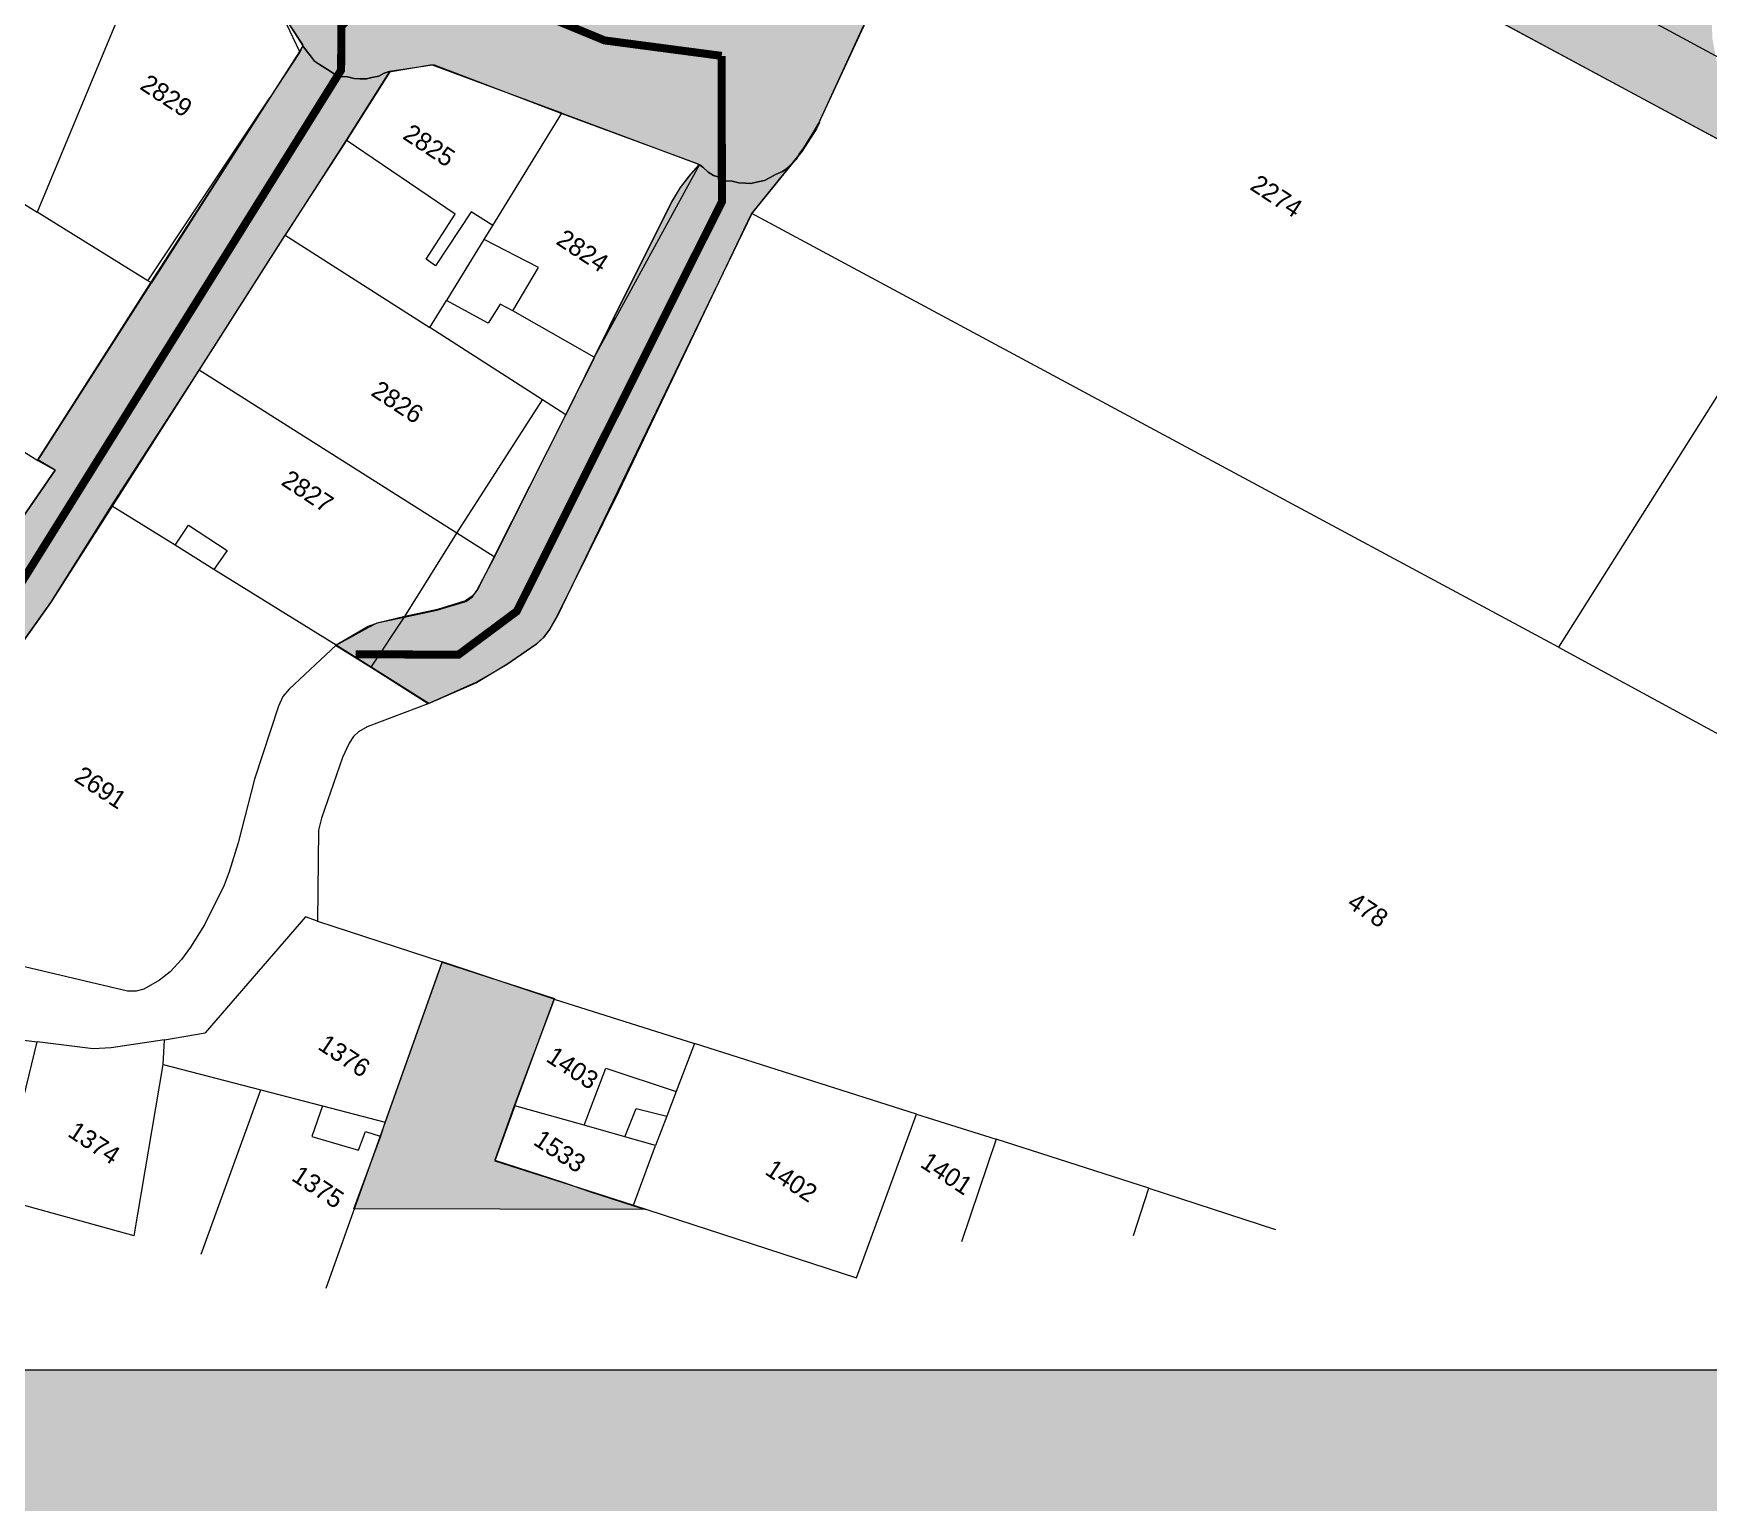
# Model space of a CAD drawing. Header units: metres. Extents: x -334141 to -333355, y -28168 to -27441.
# Drawn here: x -333766.2 to -333651.6, y -28016.8 to -27916.3 of the extents above; entities that cross this region are included whole.
import ezdxf

# ---------------------------------------------------------------- set-up
doc = ezdxf.new("R2010")
doc.units = ezdxf.units.M
for name, color, linetype, lineweight, true_color in [('EB-12-STREET-9-16M', 7, 'CONTINUOUS', 18, 0x84917d), ('EB-12-STREET-UNDER-9M', 7, 'CONTINUOUS', 18, 0xb7c0b2), ('EB-12-STREET-VOID', 7, 'CONTINUOUS', 18, 0xe5e8e1), ('EB-BASE-EASEMENTS', 7, 'CONTINUOUS', 18, 0x71806b), ('EB-BASE-PARCEL-NUMBERS', 7, 'CONTINUOUS', 9, 0x8a8d90), ('EB-BASE-PARCELS', 7, 'CONTINUOUS', 18, 0x8a8d90), ('EB-BASE-SECTIONS', 7, 'CONTINUOUS', 9, 0xded8cf), ('EB-BASE-STRUCTURES', 7, 'CONTINUOUS', 18, 0x4e504d), ('EB-KEY-BACKGROUND', 7, 'CONTINUOUS', 0, 0xf4f2ed), ('EB-KEY-TEXT', 7, 'CONTINUOUS', 13, 0x151515)]:
    doc.layers.add(name, color=color, linetype=linetype, lineweight=lineweight, true_color=true_color)
doc.styles.add('OD-INTER', font='Inter.ttf')

msp = doc.modelspace()

# ---------------------------------------------------------------- hatches: boundary and pattern name
at = {"layer": 'EB-12-STREET-VOID', "transparency": 33554630}
for points in [[(-333696.7, -27898.82), (-333698.79, -27897.75), (-333698.97, -27897.63), (-333698.97, -27897.63), (-333698.6, -27897.53), (-333697.38, -27897.02), (-333696.24, -27896.39), (-333695.2, -27895.65), (-333694.25, -27894.91), (-333693.38, -27893.94), (-333692.6, -27892.97), (-333691.82, -27891.89), (-333691.32, -27890.79), (-333690.82, -27889.59), (-333690.41, -27888.38), (-333690.18, -27887.17), (-333690.04, -27885.84), (-333690.09, -27884.62), (-333690.23, -27883.4), (-333690.46, -27882.17), (-333690.88, -27880.93), (-333691.14, -27880.25), (-333691.22, -27880.03), (-333691.22, -27880.03), (-333691.13, -27880.03), (-333691.04, -27880.04), (-333690.67, -27880.27), (-333689.95, -27880.85), (-333689.32, -27881.32), (-333688.7, -27882.01), (-333688.17, -27882.69), (-333687.99, -27882.92), (-333687.9, -27882.92), (-333687.9, -27883.03), (-333687.81, -27883.04), (-333687.81, -27883.04), (-333687.63, -27883.15), (-333685.45, -27884.34), (-333685.45, -27884.34), (-333685.36, -27884.34), (-333685.26, -27884.35), (-333684.44, -27884.6), (-333683.61, -27884.85), (-333682.89, -27885.21), (-333679.25, -27887.11), (-333679.16, -27887.23), (-333679.07, -27887.23), (-333679.07, -27887.12), (-333678.97, -27887.12), (-333677.97, -27885.05), (-333677.87, -27884.83), (-333678.05, -27884.49), (-333678.05, -27884.49), (-333678.05, -27884.49), (-333678.2, -27883.71), (-333678.36, -27882.93), (-333678.33, -27882.15), (-333678.31, -27881.37), (-333678.19, -27880.6), (-333678.07, -27879.83), (-333677.76, -27879.06), (-333677.47, -27878.52), (-333677.47, -27878.52), (-333677.37, -27878.3), (-333677.36, -27878.19), (-333677.37, -27878.3), (-333677.32, -27879.63), (-333677.09, -27880.86), (-333676.76, -27882.09), (-333676.34, -27883.33), (-333675.73, -27884.46), (-333675.03, -27885.49), (-333674.32, -27886.51), (-333673.43, -27887.43), (-333672.44, -27888.35), (-333671.45, -27889.05), (-333670.36, -27889.65), (-333669.18, -27890.24), (-333667.99, -27890.62), (-333666.7, -27890.89), (-333665.41, -27891.15), (-333664.21, -27891.2), (-333662.91, -27891.02), (-333661.61, -27890.84), (-333660.39, -27890.55), (-333659.26, -27890.04), (-333658.04, -27889.53), (-333657, -27888.9), (-333655.95, -27888.05), (-333655.09, -27887.19), (-333654.22, -27886.22), (-333653.45, -27885.25), (-333659.32, -27894.25), (-333659.42, -27894.47), (-333659.24, -27894.48), (-333653.38, -27896.57), (-333629.05, -27904.98), (-333634.09, -27903.25), (-333635.37, -27902.87), (-333636.66, -27902.6), (-333637.85, -27902.45), (-333639.15, -27902.52), (-333640.45, -27902.69), (-333641.76, -27902.98), (-333642.98, -27903.38), (-333644.11, -27903.89), (-333645.24, -27904.52), (-333646.28, -27905.26), (-333647.33, -27906.11), (-333648.2, -27906.97), (-333648.98, -27908.05), (-333649.66, -27909.14), (-333650.26, -27910.34), (-333650.67, -27911.54), (-333650.99, -27912.75), (-333651.22, -27913.97), (-333651.36, -27915.29), (-333651.31, -27916.63), (-333651.08, -27917.86), (-333650.85, -27919.09), (-333650.43, -27920.32), (-333649.82, -27921.57), (-333649.21, -27922.59), (-333648.42, -27923.72), (-333647.62, -27924.64), (-333646.63, -27925.45), (-333645.54, -27926.27), (-333644.46, -27926.97), (-333696.7, -27898.82)], [(-333703.31, -27902.58), (-333712.53, -27922.46), (-333712.83, -27923.01), (-333713.51, -27924.09), (-333713.81, -27924.52), (-333714, -27924.85), (-333714.29, -27925.17), (-333714.67, -27925.49), (-333714.96, -27925.71), (-333715.43, -27925.91), (-333715.81, -27926.12), (-333716.19, -27926.33), (-333716.65, -27926.42), (-333717.12, -27926.52), (-333717.49, -27926.5), (-333717.95, -27926.49), (-333718.41, -27926.36), (-333718.87, -27926.34), (-333719.23, -27926.11), (-333719.69, -27925.98), (-333720.05, -27925.75), (-333720.41, -27925.4), (-333720.59, -27925.28), (-333720.68, -27925.28), (-333720.77, -27925.17), (-333730.1, -27921.73), (-333738.77, -27918.43), (-333738.96, -27918.42), (-333739.05, -27918.42), (-333741.75, -27918.88), (-333741.84, -27918.87), (-333741.94, -27918.87), (-333742.22, -27918.97), (-333742.6, -27919.18), (-333743.06, -27919.27), (-333743.44, -27919.37), (-333743.9, -27919.36), (-333744.27, -27919.34), (-333744.73, -27919.22), (-333745.19, -27919.2), (-333745.55, -27919.08), (-333745.92, -27918.84), (-333746.28, -27918.61), (-333746.64, -27918.37), (-333747, -27918.14), (-333747.27, -27917.79), (-333747.53, -27917.45), (-333747.8, -27917.11), (-333747.8, -27917), (-333749.29, -27914.72), (-333749.38, -27914.61), (-333749.47, -27914.61), (-333758.7, -27911.06), (-333768.48, -27907.5), (-333770.03, -27906.89), (-333781.37, -27902.82), (-333792.42, -27898.77), (-333792.52, -27898.77), (-333792.61, -27898.76), (-333795.14, -27899.67), (-333795.23, -27899.67), (-333795.61, -27899.88), (-333796.08, -27899.97), (-333796.45, -27899.96), (-333796.91, -27899.94), (-333797.37, -27899.93), (-333797.83, -27899.91), (-333798.2, -27899.79), (-333798.66, -27899.66), (-333799.02, -27899.43), (-333799.38, -27899.19), (-333799.74, -27898.96), (-333800.1, -27898.61), (-333800.37, -27898.27), (-333800.63, -27897.93), (-333800.81, -27897.59), (-333800.98, -27897.14), (-333801.15, -27896.69), (-333801.22, -27896.24), (-333801.3, -27895.79), (-333801.29, -27895.46), (-333801.27, -27895.02), (-333801.26, -27894.57), (-333801.15, -27894.13), (-333800.95, -27893.7), (-333800.75, -27893.26), (-333796.2, -27885.21), (-333796.01, -27884.88), (-333795.72, -27884.56), (-333795.43, -27884.23), (-333795.14, -27883.91), (-333794.76, -27883.7), (-333794.38, -27883.49), (-333794.01, -27883.28), (-333793.63, -27883.08), (-333793.16, -27882.98), (-333792.7, -27883), (-333792.33, -27882.9), (-333791.86, -27882.92), (-333791.41, -27883.04), (-333791.04, -27883.17), (-333790.58, -27883.29), (-333790.22, -27883.42), (-333789.85, -27883.65), (-333789.49, -27883.89), (-333789.13, -27884.23), (-333788.87, -27884.58), (-333788.6, -27884.92), (-333788.34, -27885.26), (-333786.95, -27887.86), (-333786.85, -27887.87), (-333786.77, -27887.98), (-333777.81, -27891.41), (-333777.81, -27891.41), (-333768.85, -27894.61), (-333768.76, -27894.61), (-333768.67, -27894.61), (-333766.24, -27894.03), (-333766.15, -27894.04), (-333765.96, -27893.93), (-333765.59, -27893.83), (-333765.12, -27893.74), (-333764.65, -27893.65), (-333764.28, -27893.66), (-333763.82, -27893.68), (-333763.36, -27893.69), (-333762.9, -27893.82), (-333762.54, -27893.94), (-333762.17, -27894.18), (-333761.72, -27894.42), (-333761.36, -27894.65), (-333761.09, -27894.99), (-333760.83, -27895.33), (-333760.56, -27895.68), (-333760.29, -27896.02), (-333759.17, -27898.17), (-333759.08, -27898.28), (-333758.99, -27898.29), (-333750.67, -27901.35), (-333750.67, -27901.35), (-333742.26, -27904.54), (-333742.17, -27904.54), (-333742.08, -27904.54), (-333739.36, -27903.64), (-333739.17, -27903.54), (-333738.89, -27903.44), (-333738.51, -27903.23), (-333738.05, -27903.13), (-333737.59, -27903.15), (-333737.12, -27903.17), (-333736.75, -27903.18), (-333736.29, -27903.19), (-333735.83, -27903.32), (-333735.47, -27903.56), (-333735.01, -27903.68), (-333734.65, -27903.92), (-333734.29, -27904.26), (-333734.03, -27904.61), (-333733.67, -27904.95), (-333733.4, -27905.29), (-333733.23, -27905.63), (-333733.06, -27906.08), (-333732.89, -27906.53), (-333732.57, -27907.99), (-333732.58, -27908.1), (-333732.39, -27908.11), (-333723.25, -27911.54), (-333723.16, -27911.54), (-333723.16, -27911.43), (-333717.17, -27901.87), (-333717.17, -27901.76), (-333717.17, -27901.76), (-333717.17, -27901.76), (-333716.82, -27902.44), (-333716.29, -27903.12), (-333715.85, -27903.69), (-333715.22, -27904.27), (-333714.59, -27904.74), (-333713.95, -27905.09), (-333713.23, -27905.45), (-333712.5, -27905.81), (-333711.67, -27905.95), (-333710.93, -27906.09), (-333710.1, -27906.12), (-333709.36, -27906.14), (-333708.53, -27906.06), (-333707.78, -27905.87), (-333707.03, -27905.56), (-333706.28, -27905.25), (-333705.61, -27904.83), (-333704.95, -27904.3), (-333704.37, -27903.77), (-333703.89, -27903.23), (-333703.4, -27902.58), (-333703.31, -27902.47), (-333703.31, -27902.58)], [(-333744.79, -27923.54), (-333749, -27930.05), (-333754.88, -27939.28), (-333760.85, -27948.62), (-333765.07, -27955.24), (-333776.47, -27971.27), (-333780.66, -27977.23), (-333782.32, -27979.83), (-333782.8, -27980.15), (-333783.47, -27980.79), (-333787.08, -27983.55), (-333788.13, -27984.18), (-333797.83, -27996.71), (-333802.18, -27996.67), (-333798.4, -27991.92), (-333786.27, -27976.25), (-333771.48, -27955.9), (-333764.75, -27946.15), (-333765.93, -27945.44), (-333758.18, -27933.28), (-333750.06, -27920.69), (-333748, -27917.55), (-333747.8, -27917.11), (-333747.53, -27917.45), (-333747.27, -27917.79), (-333747, -27918.14), (-333746.64, -27918.37), (-333746.28, -27918.61), (-333745.92, -27918.84), (-333745.55, -27919.08), (-333745.19, -27919.2), (-333744.73, -27919.22), (-333744.27, -27919.34), (-333743.9, -27919.36), (-333743.44, -27919.37), (-333743.06, -27919.27), (-333742.6, -27919.18), (-333742.22, -27918.97), (-333741.94, -27918.87), (-333741.84, -27918.87), (-333744.79, -27923.54)], [(-333740.85, -27956.21), (-333738.61, -27955.73), (-333736.64, -27955.13), (-333736.17, -27954.82), (-333735.88, -27954.38), (-333734.68, -27952.1), (-333729.81, -27942.39), (-333727.82, -27938.46), (-333727.81, -27938.35), (-333727.81, -27938.35), (-333726.42, -27935.74), (-333726.52, -27935.95), (-333726.72, -27936.17), (-333726.81, -27936.28), (-333722.53, -27927.77), (-333721.94, -27926.79), (-333721.36, -27926.03), (-333720.68, -27925.28), (-333720.68, -27925.28), (-333720.59, -27925.28), (-333720.41, -27925.4), (-333720.05, -27925.75), (-333719.69, -27925.98), (-333719.23, -27926.11), (-333718.87, -27926.34), (-333718.41, -27926.36), (-333717.95, -27926.49), (-333717.49, -27926.5), (-333717.12, -27926.52), (-333716.65, -27926.42), (-333716.19, -27926.33), (-333715.81, -27926.12), (-333715.43, -27925.91), (-333714.96, -27925.71), (-333714.67, -27925.49), (-333714.29, -27925.17), (-333714, -27924.85), (-333713.81, -27924.52), (-333713.51, -27924.09), (-333712.83, -27923.01), (-333712.53, -27922.46), (-333712.43, -27922.35), (-333712.63, -27922.79), (-333713.61, -27924.31), (-333717.1, -27928.63), (-333726.19, -27947.62), (-333730.38, -27956.13), (-333730.88, -27957), (-333731.36, -27957.65), (-333731.84, -27958.08), (-333733.83, -27959.45), (-333735.91, -27960.71), (-333739.21, -27962.15), (-333743.1, -27959.68), (-333745.55, -27958.15), (-333743.28, -27956.9), (-333742.71, -27956.59), (-333740.85, -27956.21), (-333740.85, -27956.21), (-333740.85, -27956.21)], [(-333742.16, -27990.8), (-333738.26, -27979.83), (-333730.57, -27982.32), (-333733.33, -27989.66), (-333734.66, -27993.39), (-333729.99, -27994.89), (-333728.25, -27995.51), (-333725.14, -27996.5), (-333724.32, -27996.75), (-333744.31, -27996.71), (-333742.47, -27991.78), (-333742.16, -27990.8)]]:
    msp.add_hatch(color=256, dxfattribs=at).paths.add_polyline_path(points)
at = {"layer": 'EB-KEY-BACKGROUND', "transparency": 33554687}
msp.add_hatch(color=256, dxfattribs=at).paths.add_polyline_path([(-334064.11, -28007.72), (-333479.11, -28007.72), (-333479.11, -28168.22), (-334064.11, -28168.22)])

# ---------------------------------------------------------------- linework, layer by layer
at = {"layer": 'EB-12-STREET-9-16M', "const_width": 0.55}
msp.add_lwpolyline([(-333719.12, -27917.79), (-333727.14, -27916.73), (-333739.19, -27911.75)], dxfattribs=at)
at = {"layer": 'EB-12-STREET-UNDER-9M', "const_width": 0.55}
for points in [[(-333801.13, -27995.82), (-333798.13, -27994.82), (-333770.1, -27958.73), (-333745.17, -27918.76), (-333745.16, -27915.76), (-333741.13, -27911.79)], [(-333744.18, -27958.75), (-333737.14, -27958.78), (-333733.15, -27955.81), (-333719.11, -27927.78), (-333719.12, -27917.79)]]:
    msp.add_lwpolyline(points, dxfattribs=at)
at = {"layer": 'EB-12-STREET-VOID'}
for points in [[(-333644.46, -27926.97), (-333696.7, -27898.82)], [(-333703.31, -27902.58), (-333712.53, -27922.46), (-333712.83, -27923.01), (-333713.51, -27924.09), (-333713.81, -27924.52), (-333714, -27924.85), (-333714.29, -27925.17), (-333714.67, -27925.49), (-333714.96, -27925.71), (-333715.43, -27925.91), (-333715.81, -27926.12), (-333716.19, -27926.33), (-333716.65, -27926.42), (-333717.12, -27926.52), (-333717.49, -27926.5), (-333717.95, -27926.49), (-333718.41, -27926.36), (-333718.87, -27926.34), (-333719.23, -27926.11), (-333719.69, -27925.98), (-333720.05, -27925.75), (-333720.41, -27925.4), (-333720.59, -27925.28), (-333720.68, -27925.28), (-333720.77, -27925.17), (-333730.1, -27921.73), (-333738.77, -27918.43), (-333738.96, -27918.42), (-333739.05, -27918.42), (-333741.75, -27918.88), (-333741.84, -27918.87), (-333741.94, -27918.87), (-333742.22, -27918.97), (-333742.6, -27919.18), (-333743.06, -27919.27), (-333743.44, -27919.37), (-333743.9, -27919.36), (-333744.27, -27919.34), (-333744.73, -27919.22), (-333745.19, -27919.2), (-333745.55, -27919.08), (-333745.92, -27918.84), (-333746.28, -27918.61), (-333746.64, -27918.37), (-333747, -27918.14), (-333747.27, -27917.79), (-333747.53, -27917.45), (-333747.8, -27917.11), (-333747.8, -27917), (-333749.29, -27914.72)], [(-333771.48, -27955.9), (-333764.75, -27946.15), (-333765.93, -27945.44), (-333758.18, -27933.28), (-333750.06, -27920.69), (-333748, -27917.55), (-333747.8, -27917.11), (-333747.53, -27917.45), (-333747.27, -27917.79), (-333747, -27918.14), (-333746.64, -27918.37), (-333746.28, -27918.61), (-333745.92, -27918.84), (-333745.55, -27919.08), (-333745.19, -27919.2), (-333744.73, -27919.22), (-333744.27, -27919.34), (-333743.9, -27919.36), (-333743.44, -27919.37), (-333743.06, -27919.27), (-333742.6, -27919.18), (-333742.22, -27918.97), (-333741.94, -27918.87), (-333741.84, -27918.87), (-333744.79, -27923.54), (-333744.79, -27923.54), (-333749, -27930.05), (-333754.88, -27939.28), (-333760.85, -27948.62), (-333765.07, -27955.24), (-333776.47, -27971.27)]]:
    msp.add_lwpolyline(points, dxfattribs=at)
for points in [[(-333740.85, -27956.21), (-333738.61, -27955.73), (-333736.64, -27955.13), (-333736.17, -27954.82), (-333735.88, -27954.38), (-333734.68, -27952.1), (-333729.81, -27942.39), (-333727.82, -27938.46), (-333727.81, -27938.35), (-333727.81, -27938.35), (-333726.42, -27935.74), (-333726.52, -27935.95), (-333726.72, -27936.17), (-333726.81, -27936.28), (-333722.53, -27927.77), (-333721.94, -27926.79), (-333721.36, -27926.03), (-333720.68, -27925.28), (-333720.68, -27925.28), (-333720.59, -27925.28), (-333720.41, -27925.4), (-333720.05, -27925.75), (-333719.69, -27925.98), (-333719.23, -27926.11), (-333718.87, -27926.34), (-333718.41, -27926.36), (-333717.95, -27926.49), (-333717.49, -27926.5), (-333717.12, -27926.52), (-333716.65, -27926.42), (-333716.19, -27926.33), (-333715.81, -27926.12), (-333715.43, -27925.91), (-333714.96, -27925.71), (-333714.67, -27925.49), (-333714.29, -27925.17), (-333714, -27924.85), (-333713.81, -27924.52), (-333713.51, -27924.09), (-333712.83, -27923.01), (-333712.53, -27922.46), (-333712.43, -27922.35), (-333712.63, -27922.79), (-333713.61, -27924.31), (-333717.1, -27928.63), (-333726.19, -27947.62), (-333730.38, -27956.13), (-333730.88, -27957), (-333731.36, -27957.65), (-333731.84, -27958.08), (-333733.83, -27959.45), (-333735.91, -27960.71), (-333739.21, -27962.15), (-333743.1, -27959.68), (-333745.55, -27958.15), (-333743.28, -27956.9), (-333742.71, -27956.59), (-333740.85, -27956.21), (-333740.85, -27956.21), (-333740.85, -27956.21)], [(-333742.16, -27990.8), (-333738.26, -27979.83), (-333730.57, -27982.32), (-333733.33, -27989.66), (-333734.66, -27993.39), (-333729.99, -27994.89), (-333728.25, -27995.51), (-333725.14, -27996.5), (-333724.32, -27996.75), (-333744.31, -27996.71), (-333742.47, -27991.78), (-333742.16, -27990.8)]]:
    msp.add_lwpolyline(points, close=True, dxfattribs=at)
at = {"layer": 'EB-BASE-EASEMENTS'}
msp.add_lwpolyline([(-333733.41, -27935.23), (-333734.29, -27934.78), (-333735.11, -27936.08), (-333737.96, -27934.54)], dxfattribs=at)
at = {"layer": 'EB-BASE-PARCELS'}
for points in [[(-333698.96, -27897.64), (-333696.71, -27898.84), (-333642.69, -27927.91)], [(-333717.07, -27928.58), (-333713.63, -27924.34), (-333712.63, -27922.74), (-333703.36, -27902.57)], [(-333758.75, -27911.08), (-333762.49, -27920.08)], [(-333749.39, -27914.62), (-333747.78, -27917.11), (-333748.03, -27917.5)], [(-333748.03, -27917.5), (-333750.04, -27920.66)], [(-333730.07, -27921.72), (-333738.92, -27918.42), (-333741.87, -27918.86), (-333744.83, -27923.56)], [(-333762.49, -27920.08), (-333765.97, -27928.49)], [(-333750.04, -27920.66), (-333758.15, -27933.33)], [(-333734.79, -27929.4), (-333730.07, -27921.72)], [(-333730.07, -27921.72), (-333720.64, -27925.22)], [(-333744.83, -27923.56), (-333749.01, -27930.06)], [(-333720.64, -27925.22), (-333721.38, -27926.05), (-333721.96, -27926.8), (-333722.53, -27927.75), (-333727.86, -27938.41)], [(-333766.85, -27927.95), (-333765.97, -27928.49)], [(-333758.39, -27933.19), (-333765.97, -27928.49)], [(-333717.07, -27928.58), (-333726.22, -27947.57), (-333730.37, -27956.11), (-333730.89, -27957.02), (-333731.33, -27957.6), (-333731.83, -27958.08), (-333733.87, -27959.5), (-333735.95, -27960.68), (-333739.16, -27962.11)], [(-333661.85, -27958.27), (-333717.07, -27928.58)], [(-333642.69, -27927.91), (-333661.85, -27958.27)], [(-333754.89, -27939.3), (-333749.01, -27930.06)], [(-333749.01, -27930.06), (-333739.1, -27936.39)], [(-333735.38, -27930.36), (-333734.79, -27929.4)], [(-333737.96, -27934.54), (-333737.92, -27934.49), (-333735.38, -27930.36)], [(-333765.93, -27945.49), (-333758.15, -27933.33)], [(-333758.15, -27933.33), (-333758.39, -27933.19)], [(-333739.1, -27936.39), (-333737.96, -27934.54)], [(-333731.39, -27941.33), (-333739.1, -27936.39)], [(-333727.86, -27938.41), (-333729.79, -27942.35)], [(-333760.89, -27948.58), (-333754.89, -27939.3)], [(-333737.24, -27950.46), (-333754.89, -27939.3)], [(-333729.79, -27942.35), (-333731.39, -27941.33)], [(-333734.69, -27952.08), (-333729.79, -27942.35)], [(-333767, -27944.82), (-333766.73, -27944.99), (-333765.93, -27945.49)], [(-333765.93, -27945.49), (-333764.75, -27946.15), (-333771.49, -27955.94), (-333786.28, -27976.27), (-333798.44, -27991.87)], [(-333782.34, -27979.84), (-333780.68, -27977.23), (-333776.49, -27971.22), (-333765.04, -27955.2), (-333760.89, -27948.58)], [(-333756.53, -27951.29), (-333760.89, -27948.58)], [(-333734.69, -27952.08), (-333737.24, -27950.46)], [(-333753.88, -27952.94), (-333756.53, -27951.29)], [(-333745.51, -27958.12), (-333753.88, -27952.94)], [(-333734.69, -27952.08), (-333735.85, -27954.36), (-333736.21, -27954.78), (-333736.66, -27955.1), (-333738.58, -27955.68), (-333740.81, -27956.17)], [(-333740.81, -27956.17), (-333742.71, -27956.61), (-333743.32, -27956.85), (-333745.51, -27958.12)], [(-333745.51, -27958.12), (-333748.73, -27961.14), (-333749.16, -27961.63), (-333749.46, -27962.31), (-333751.11, -27967.31), (-333752.22, -27971.65), (-333752.84, -27973.65), (-333753.17, -27974.55), (-333754.52, -27977.28), (-333755.47, -27978.81), (-333756.1, -27979.64), (-333756.88, -27980.48), (-333757.61, -27981.05), (-333758.68, -27981.67), (-333759.19, -27981.82), (-333759.79, -27981.81), (-333778.45, -27977.41), (-333779.04, -27977.39), (-333779.43, -27977.46), (-333779.89, -27977.71), (-333782.34, -27979.84)], [(-333743.11, -27959.63), (-333745.51, -27958.12)], [(-333661.85, -27958.27), (-333639.36, -27970.5)], [(-333739.16, -27962.11), (-333743.11, -27959.63)], [(-333739.16, -27962.11), (-333743.39, -27963.71), (-333743.98, -27964.06), (-333744.33, -27964.38), (-333744.63, -27964.83), (-333745.08, -27965.81), (-333746.52, -27969.97), (-333746.72, -27970.79), (-333746.78, -27977.01)], [(-333747.6, -27976.72), (-333754.48, -27984.67)], [(-333746.78, -27977.01), (-333747.6, -27976.72)], [(-333746.78, -27977.01), (-333738.25, -27979.8)], [(-333738.25, -27979.8), (-333742.16, -27990.77)], [(-333730.59, -27982.35), (-333738.25, -27979.8)], [(-333733.29, -27989.65), (-333730.59, -27982.35)], [(-333730.59, -27982.35), (-333720.98, -27985.4)], [(-333776.4, -27983.98), (-333765.97, -27985.27)], [(-333757.25, -27985.14), (-333754.48, -27984.67)], [(-333768.59, -27996), (-333765.97, -27985.27)], [(-333757.25, -27985.14), (-333760.92, -27985.7), (-333762.14, -27985.76), (-333765.97, -27985.27)], [(-333757.35, -27986.83), (-333757.25, -27985.14)], [(-333720.98, -27985.4), (-333722.24, -27988.68)], [(-333705.78, -27990.24), (-333720.98, -27985.4)], [(-333759.33, -27998.56), (-333757.35, -27986.83)], [(-333757.35, -27986.83), (-333750.67, -27988.56)], [(-333750.67, -27988.56), (-333746.44, -27989.66)], [(-333746.44, -27989.66), (-333742.16, -27990.77)], [(-333733.29, -27989.65), (-333734.66, -27993.43), (-333730, -27994.91)], [(-333728.53, -27990.99), (-333733.29, -27989.65)], [(-333722.24, -27988.68), (-333722.88, -27990.36)], [(-333742.16, -27990.77), (-333742.5, -27991.73)], [(-333722.88, -27990.36), (-333723.66, -27992.37)], [(-333709.9, -28001.44), (-333705.78, -27990.24)], [(-333705.78, -27990.24), (-333700.34, -27991.95)], [(-333742.5, -27991.73), (-333746.22, -28002.16)], [(-333725.75, -27991.78), (-333728.53, -27990.99)], [(-333723.66, -27992.37), (-333725.75, -27991.78)], [(-333700.34, -27991.95), (-333702.71, -27998.98)], [(-333689.88, -27995.3), (-333700.34, -27991.95)], [(-333725.15, -27996.45), (-333723.66, -27992.37)], [(-333730, -27994.91), (-333728.28, -27995.46)], [(-333690.94, -27998.53), (-333689.88, -27995.3)], [(-333689.88, -27995.3), (-333681.22, -27998.12)], [(-333759.33, -27998.56), (-333768.59, -27996)], [(-333728.28, -27995.46), (-333725.15, -27996.45)], [(-333725.15, -27996.45), (-333709.9, -28001.44)]]:
    msp.add_lwpolyline(points, dxfattribs=at)
at = {"layer": 'EB-BASE-SECTIONS'}
msp.add_lwpolyline([(-333640.96, -27923.25), (-333641.43, -27923), (-333655.67, -27915.33), (-333668.49, -27908.43)], dxfattribs=at)
at = {"layer": 'EB-BASE-STRUCTURES'}
for points in [[(-333749.39, -27914.62), (-333748.03, -27917.5)], [(-333758.39, -27933.19), (-333750.04, -27920.66)], [(-333734.79, -27929.4), (-333736.27, -27928.46), (-333738.71, -27932.15), (-333739.36, -27931.7), (-333737.37, -27928.63), (-333744.83, -27923.56)], [(-333720.64, -27925.22), (-333727.86, -27938.41)], [(-333733.41, -27935.23), (-333731.65, -27932.28), (-333735.38, -27930.36)], [(-333727.86, -27938.41), (-333733.41, -27935.23)], [(-333737.24, -27950.46), (-333731.39, -27941.33)], [(-333756.53, -27951.29), (-333755.61, -27949.92), (-333752.97, -27951.65), (-333753.88, -27952.94)], [(-333740.81, -27956.17), (-333737.24, -27950.46)], [(-333743.11, -27959.63), (-333740.81, -27956.17)], [(-333728.53, -27990.99), (-333727.05, -27987.08), (-333722.24, -27988.68)], [(-333754.75, -27999.81), (-333750.67, -27988.56)], [(-333746.44, -27989.66), (-333747.17, -27991.76), (-333743.99, -27992.69), (-333743.51, -27991.41), (-333742.5, -27991.73)], [(-333725.75, -27991.78), (-333724.98, -27989.84), (-333722.88, -27990.36)]]:
    msp.add_lwpolyline(points, dxfattribs=at)
at = {"layer": 'EB-KEY-TEXT'}
msp.add_lwpolyline([(-334064.11, -28007.72), (-333479.11, -28007.72), (-333479.11, -28168.22), (-334064.11, -28168.22)], close=True, dxfattribs=at)

# ---------------------------------------------------------------- texts
at = {"layer": 'EB-BASE-PARCEL-NUMBERS', "style": 'OD-INTER'}
for s, p in [('2829', (-333759.02, -27920.01)), ('2825', (-333741.03, -27923.41)), ('2274', (-333683.04, -27926.88)), ('2824', (-333730.53, -27930.62)), ('2826', (-333743.2, -27940.98)), ('2827', (-333749.35, -27947.1)), ('2691', (-333763.52, -27967.37)), ('478', (-333676.39, -27976)), ('1376', (-333746.84, -27985.73)), ('1403', (-333731.22, -27986.56)), ('1374', (-333763.96, -27991.69)), ('1533', (-333732.09, -27992.26)), ('1401', (-333705.61, -27993.79)), ('1375', (-333748.64, -27994.71)), ('1402', (-333716.24, -27994.29))]:
    msp.add_text(s, height=1.25, rotation=326.646, dxfattribs=at).set_placement(p)

doc.saveas('drawing.dxf')
